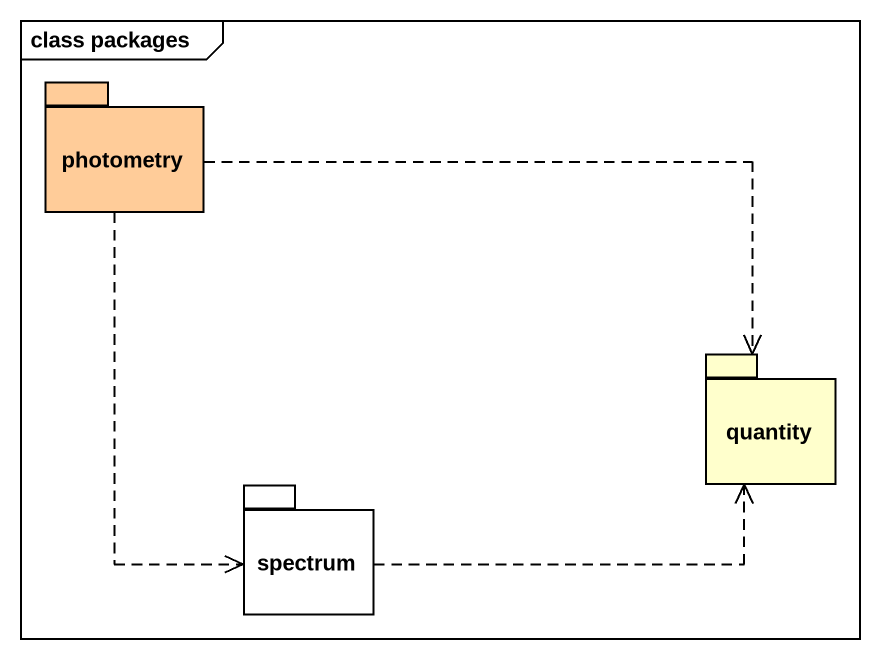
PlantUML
@startuml
mainframe class packages
package photometry #FFCC99 {
}
package quantity #FFFFCC {
}
package spectrum {
}
photometry .right.> quantity
photometry ..> spectrum
spectrum .right.> quantity
@enduml
